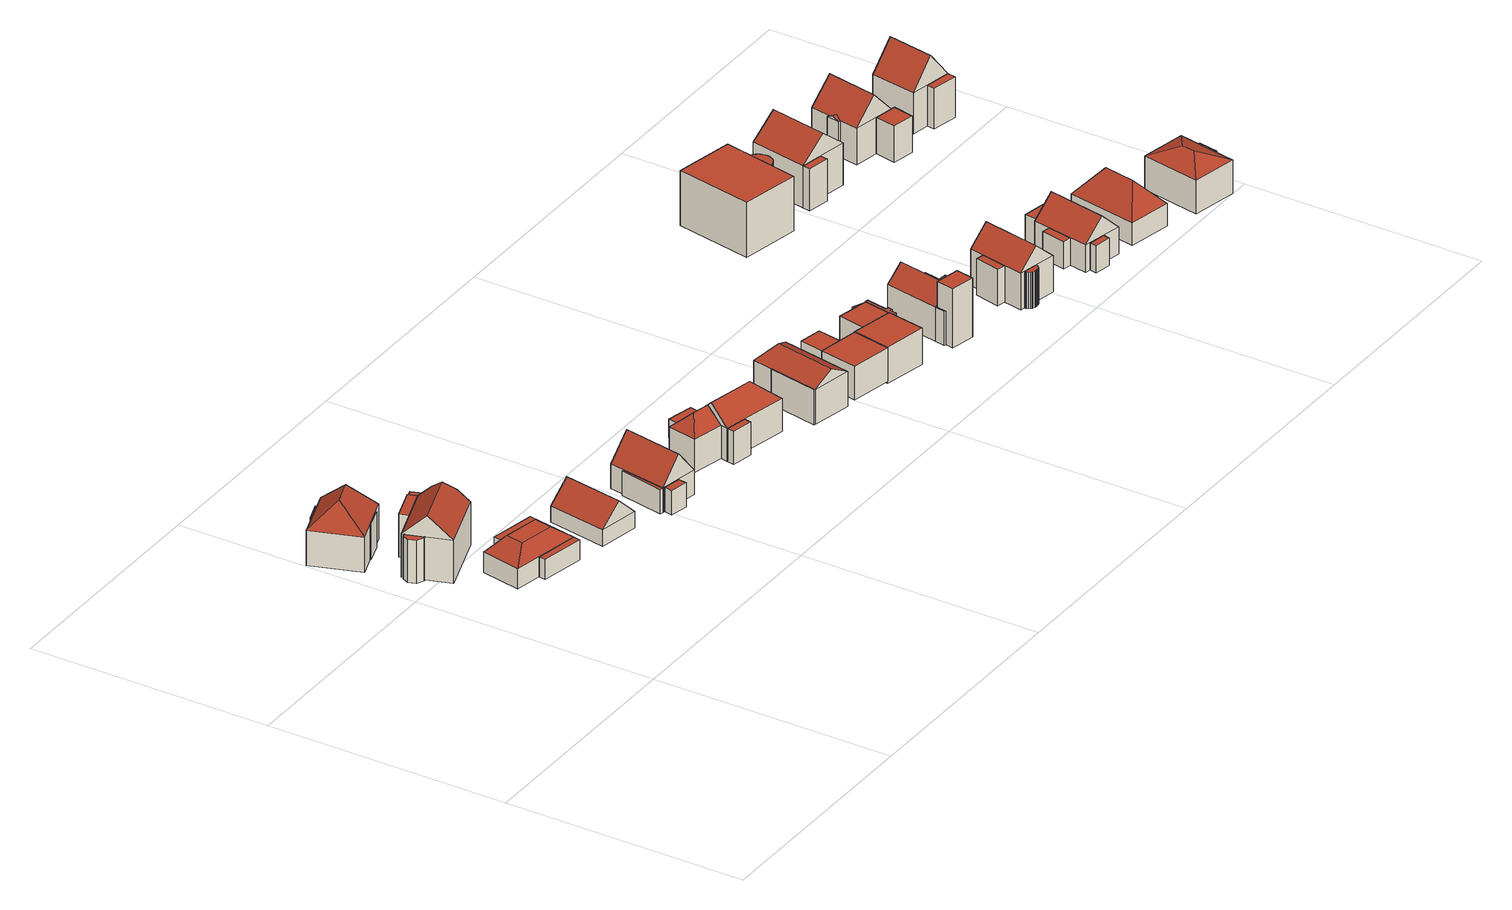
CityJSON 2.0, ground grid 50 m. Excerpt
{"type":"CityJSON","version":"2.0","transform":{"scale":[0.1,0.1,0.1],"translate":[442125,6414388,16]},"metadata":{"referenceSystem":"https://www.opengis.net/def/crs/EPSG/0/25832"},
"CityObjects":{
"building1":{"type":"Building","attributes":{"function":"31001_1010"},"children":["building1-1","building1-2","building1-3"]},
"building1-1":{"type":"BuildingPart","attributes":{"roofType":"3200","measuredHeight":12.59,"storeysAboveGround":2},"parents":["building1"],"geometry":[{"type":"Solid","lod":"2","boundaries":[[[[0,1,2,3]],[[4,5,1,0]],[[6,7,5,4]],[[3,2,7,6]],[[0,8,4]],[[6,9,3]],[[3,9,8,0]],[[4,8,9,6]],[[1,5,7,2]]]],"semantics":{"surfaces":[{"type":"WallSurface"},{"type":"RoofSurface","Flaechenneigung":"31.0300115749977","Flaechenrichtung":"70.4572739476831","Flaechengroesse":"32.6144053836704"},{"type":"RoofSurface","Flaechenneigung":"31.0308319101678","Flaechenrichtung":"250.994581511477","Flaechengroesse":"32.6897541286327"},{"type":"RoofSurface","Flaechenneigung":"45.2627323379413","Flaechenrichtung":"340.877711727247","Flaechengroesse":"63.5101302579489"},{"type":"RoofSurface","Flaechenneigung":"45.2627154754616","Flaechenrichtung":"160.794725217547","Flaechengroesse":"63.8828214714576"},{"type":"GroundSurface"}],"values":[[0,0,0,0,1,2,3,4,5]]}}]},
"building1-2":{"type":"BuildingPart","attributes":{"roofType":"1000","measuredHeight":7.32,"storeysAboveGround":2},"parents":["building1"],"geometry":[{"type":"Solid","lod":"2","boundaries":[[[[10,11,12,13]],[[14,15,11,10]],[[16,17,15,14]],[[13,12,17,16]],[[14,10,13,16]],[[11,15,17,12]]]],"semantics":{"surfaces":[{"type":"WallSurface"},{"type":"RoofSurface","Flaechenneigung":"90","Flaechenrichtung":"0","Flaechengroesse":"1.2367353593495"},{"type":"GroundSurface"}],"values":[[0,0,0,0,1,2]]}}]},
"building1-3":{"type":"BuildingPart","attributes":{"roofType":"1000","measuredHeight":7.45,"storeysAboveGround":2},"parents":["building1"],"geometry":[{"type":"Solid","lod":"2","boundaries":[[[[18,19,20,21]],[[22,23,19,18]],[[24,25,23,22]],[[21,20,25,24]],[[22,18,21,24]],[[19,23,25,20]]]],"semantics":{"surfaces":[{"type":"WallSurface"},{"type":"RoofSurface","Flaechenneigung":"90","Flaechenrichtung":"0","Flaechengroesse":"1.26519299918224"},{"type":"GroundSurface"}],"values":[[0,0,0,0,1,2]]}}]},
"building2":{"type":"Building","attributes":{"function":"31001_1010"},"children":["building2-1","building2-2","building2-3","building2-4"]},
"building2-1":{"type":"BuildingPart","attributes":{"roofType":"5000","measuredHeight":13.43,"storeysAboveGround":2},"parents":["building2"],"geometry":[{"type":"Solid","lod":"2","boundaries":[[[[26,27,28,29]],[[30,31,27,26]],[[32,33,31,30]],[[29,28,33,32]],[[26,34,35,30]],[[32,36,29]],[[34,37,35]],[[29,36,37,34,26]],[[30,35,37,36,32]],[[27,31,33,28]]]],"semantics":{"surfaces":[{"type":"WallSurface"},{"type":"RoofSurface","Flaechenneigung":"32.9869308480264","Flaechenrichtung":"71.0221104946767","Flaechengroesse":"6.15583045566407"},{"type":"RoofSurface","Flaechenneigung":"47.2463082979261","Flaechenrichtung":"341.008597028264","Flaechengroesse":"86.1074873383684"},{"type":"RoofSurface","Flaechenneigung":"47.24637826523","Flaechenrichtung":"161.035626955921","Flaechengroesse":"86.0886707568071"},{"type":"GroundSurface"}],"values":[[0,0,0,0,0,0,1,2,3,4]]}}]},
"building2-2":{"type":"BuildingPart","attributes":{"roofType":"1000","measuredHeight":8.98,"storeysAboveGround":2},"parents":["building2"],"geometry":[{"type":"Solid","lod":"2","boundaries":[[[[38,39,40,41]],[[42,43,39,38]],[[26,27,43,42]],[[41,40,27,26]],[[42,38,41,26]],[[39,43,27,40]]]],"semantics":{"surfaces":[{"type":"WallSurface"},{"type":"RoofSurface","Flaechenneigung":"90","Flaechenrichtung":"0","Flaechengroesse":"13.6284236975566"},{"type":"GroundSurface"}],"values":[[0,0,0,0,1,2]]}}]},
"building2-3":{"type":"BuildingPart","attributes":{"roofType":"1000","measuredHeight":8.36,"storeysAboveGround":2},"parents":["building2"],"geometry":[{"type":"Solid","lod":"2","boundaries":[[[[44,45,43,46]],[[47,48,45,44]],[[49,50,48,47]],[[46,43,50,49]],[[47,44,46,49]],[[45,48,50,43]]]],"semantics":{"surfaces":[{"type":"WallSurface"},{"type":"RoofSurface","Flaechenneigung":"90","Flaechenrichtung":"0","Flaechengroesse":"14.7708316106538"},{"type":"GroundSurface"}],"values":[[0,0,0,0,1,2]]}}]},
"building2-4":{"type":"BuildingPart","attributes":{"roofType":"1000","measuredHeight":8.98,"storeysAboveGround":2},"parents":["building2"],"geometry":[{"type":"Solid","lod":"2","boundaries":[[[[51,52,53,54]],[[55,56,52,51]],[[57,58,56,55]],[[59,60,58,57]],[[61,62,60,59]],[[54,53,62,61]],[[59,57,55,51,54,61]],[[52,56,58,60,62,53]]]],"semantics":{"surfaces":[{"type":"WallSurface"},{"type":"RoofSurface","Flaechenneigung":"90","Flaechenrichtung":"0","Flaechengroesse":"4.77832810686039"},{"type":"GroundSurface"}],"values":[[0,0,0,0,0,0,1,2]]}}]},
"building3":{"type":"Building","attributes":{"function":"31001_1010"},"children":["building3-1","building3-2","building3-3"]},
"building3-1":{"type":"BuildingPart","attributes":{"roofType":"9999","measuredHeight":7.04,"storeysAboveGround":1},"parents":["building3"],"geometry":[{"type":"Solid","lod":"2","boundaries":[[[[63,64,65,66]],[[67,68,64,63]],[[69,70,68,67]],[[66,65,70,69]],[[66,71,72,63]],[[63,72,73,67]],[[67,73,74,69]],[[69,74,71,66]],[[72,71,74,73]],[[64,68,70,65]]]],"semantics":{"surfaces":[{"type":"WallSurface"},{"type":"RoofSurface","Flaechenneigung":"53.0094360988505","Flaechenrichtung":"280.388857738789","Flaechengroesse":"27.9851517244085"},{"type":"RoofSurface","Flaechenneigung":"40.1433358172511","Flaechenrichtung":"10.4014488527619","Flaechengroesse":"40.3352928694946"},{"type":"RoofSurface","Flaechenneigung":"53.0099621439505","Flaechenrichtung":"100.666921960443","Flaechengroesse":"27.984119245672"},{"type":"RoofSurface","Flaechenneigung":"40.1431444034138","Flaechenrichtung":"190.400170896468","Flaechengroesse":"40.2283967822618"},{"type":"RoofSurface","Flaechenneigung":"90","Flaechenrichtung":"0","Flaechengroesse":"27.9398402780673"},{"type":"GroundSurface"}],"values":[[0,0,0,0,1,2,3,4,5,6]]}}]},
"building3-2":{"type":"BuildingPart","attributes":{"roofType":"1000","measuredHeight":4.28,"storeysAboveGround":1},"parents":["building3"],"geometry":[{"type":"Solid","lod":"2","boundaries":[[[[67,68,75,76]],[[77,78,68,67]],[[79,80,78,77]],[[76,75,80,79]],[[77,67,76,79]],[[68,78,80,75]]]],"semantics":{"surfaces":[{"type":"WallSurface"},{"type":"RoofSurface","Flaechenneigung":"90","Flaechenrichtung":"0","Flaechengroesse":"20.0824070709087"},{"type":"GroundSurface"}],"values":[[0,0,0,0,1,2]]}}]},
"building3-3":{"type":"BuildingPart","attributes":{"roofType":"1000","measuredHeight":4.28,"storeysAboveGround":1},"parents":["building3"],"geometry":[{"type":"Solid","lod":"2","boundaries":[[[[81,82,70,69]],[[83,84,82,81]],[[85,86,84,83]],[[69,70,86,85]],[[83,81,69,85]],[[82,84,86,70]]]],"semantics":{"surfaces":[{"type":"WallSurface"},{"type":"RoofSurface","Flaechenneigung":"90","Flaechenrichtung":"0","Flaechengroesse":"13.6444455408344"},{"type":"GroundSurface"}],"values":[[0,0,0,0,1,2]]}}]},
"building4":{"type":"Building","attributes":{"function":"31001_1010","yearOfConstruction":1957,"roofType":"3100","measuredHeight":7.63,"storeysAboveGround":1},"geometry":[{"type":"Solid","lod":"2","boundaries":[[[[87,88,89,90]],[[91,92,88,87]],[[93,94,92,91]],[[90,89,94,93]],[[87,95,91]],[[93,96,90]],[[90,96,95,87]],[[91,95,96,93]],[[88,92,94,89]]]],"semantics":{"surfaces":[{"type":"WallSurface"},{"type":"RoofSurface","Flaechenneigung":"45.067000150578","Flaechenrichtung":"279.836098298538","Flaechengroesse":"74.8864835829187"},{"type":"RoofSurface","Flaechenneigung":"45.0668682266639","Flaechenrichtung":"99.8360982999169","Flaechengroesse":"74.886483581433"},{"type":"GroundSurface"}],"values":[[0,0,0,0,0,0,1,2,3]]}}]},
"building5":{"type":"Building","attributes":{"function":"31001_1010"},"children":["building5-1","building5-2","building5-3"]},
"building5-1":{"type":"BuildingPart","attributes":{"roofType":"1000","measuredHeight":5.07,"storeysAboveGround":1},"parents":["building5"],"geometry":[{"type":"Solid","lod":"2","boundaries":[[[[97,98,99,100]],[[101,102,98,97]],[[103,104,102,101]],[[100,99,104,103]],[[101,97,100,103]],[[98,102,104,99]]]],"semantics":{"surfaces":[{"type":"WallSurface"},{"type":"RoofSurface","Flaechenneigung":"90","Flaechenrichtung":"0","Flaechengroesse":"6.67928748170774"},{"type":"GroundSurface"}],"values":[[0,0,0,0,1,2]]}}]},
"building5-2":{"type":"BuildingPart","attributes":{"roofType":"1000","measuredHeight":5.07,"storeysAboveGround":1},"parents":["building5"],"geometry":[{"type":"Solid","lod":"2","boundaries":[[[[105,106,107,108]],[[109,110,106,105]],[[111,112,110,109]],[[108,107,112,111]],[[109,105,108,111]],[[106,110,112,107]]]],"semantics":{"surfaces":[{"type":"WallSurface"},{"type":"RoofSurface","Flaechenneigung":"90","Flaechenrichtung":"0","Flaechengroesse":"5.50246985865254"},{"type":"GroundSurface"}],"values":[[0,0,0,0,1,2]]}}]},
"building5-3":{"type":"BuildingPart","attributes":{"roofType":"3100","measuredHeight":10.42,"storeysAboveGround":1},"parents":["building5"],"geometry":[{"type":"Solid","lod":"2","boundaries":[[[[113,114,115,116]],[[111,112,114,113]],[[117,118,112,111]],[[116,115,118,117]],[[113,119,111]],[[117,120,116]],[[116,120,119,113]],[[111,119,120,117]],[[114,112,118,115]]]],"semantics":{"surfaces":[{"type":"WallSurface"},{"type":"RoofSurface","Flaechenneigung":"38.1545395395929","Flaechenrichtung":"100.194187937615","Flaechengroesse":"85.0876055026318"},{"type":"RoofSurface","Flaechenneigung":"38.1514747616656","Flaechenrichtung":"279.633707872423","Flaechengroesse":"85.0248179233855"},{"type":"GroundSurface"}],"values":[[0,0,0,0,0,0,1,2,3]]}}]},
"building6":{"type":"Building","attributes":{"function":"31001_1010"},"children":["building6-1","building6-2","building6-3","building6-4"]},
"building6-1":{"type":"BuildingPart","attributes":{"roofType":"1000","measuredHeight":3.83,"storeysAboveGround":2},"parents":["building6"],"geometry":[{"type":"Solid","lod":"2","boundaries":[[[[121,122,123,124]],[[125,126,122,121]],[[127,128,126,125]],[[124,123,128,127]],[[125,121,124,127]],[[122,126,128,123]]]],"semantics":{"surfaces":[{"type":"WallSurface"},{"type":"RoofSurface","Flaechenneigung":"90","Flaechenrichtung":"0","Flaechengroesse":"29.9703196504046"},{"type":"GroundSurface"}],"values":[[0,0,0,0,1,2]]}}]},
"building6-2":{"type":"BuildingPart","attributes":{"roofType":"5000","measuredHeight":10.74,"storeysAboveGround":2},"parents":["building6"],"geometry":[{"type":"Solid","lod":"2","boundaries":[[[[129,130,131,132]],[[133,134,130,129]],[[135,136,134,133]],[[132,131,136,135]],[[129,137,133]],[[135,138,132]],[[132,138,137,129]],[[133,137,138,135]],[[130,134,136,131]]]],"semantics":{"surfaces":[{"type":"WallSurface"},{"type":"RoofSurface","Flaechenneigung":"47.7473818189799","Flaechenrichtung":"101.548029061277","Flaechengroesse":"23.2051484309395"},{"type":"RoofSurface","Flaechenneigung":"46.3347170612033","Flaechenrichtung":"11.2195157532211","Flaechengroesse":"67.574226023489"},{"type":"RoofSurface","Flaechenneigung":"46.3353944248553","Flaechenrichtung":"191.466416766251","Flaechengroesse":"67.5853679227514"},{"type":"GroundSurface"}],"values":[[0,0,0,0,1,0,2,3,4]]}}]},
"building6-3":{"type":"BuildingPart","attributes":{"roofType":"5000","measuredHeight":9.98,"storeysAboveGround":2},"parents":["building6"],"geometry":[{"type":"Solid","lod":"2","boundaries":[[[[139,140,141,142]],[[143,144,140,139]],[[132,131,144,143]],[[142,141,131,132]],[[139,145,143]],[[132,146,142]],[[142,146,145,139]],[[143,145,146,132]],[[140,144,131,141]]]],"semantics":{"surfaces":[{"type":"WallSurface"},{"type":"RoofSurface","Flaechenneigung":"44.6833756475264","Flaechenrichtung":"281.509741030198","Flaechengroesse":"13.4381093254335"},{"type":"RoofSurface","Flaechenneigung":"46.7166099916442","Flaechenrichtung":"191.46871675894","Flaechengroesse":"22.9907335664564"},{"type":"RoofSurface","Flaechenneigung":"46.7154920113276","Flaechenrichtung":"11.2059615342877","Flaechengroesse":"23.0075198848116"},{"type":"GroundSurface"}],"values":[[0,0,0,0,1,0,2,3,4]]}}]},
"building6-4":{"type":"BuildingPart","attributes":{"roofType":"1000","measuredHeight":6.9,"storeysAboveGround":2},"parents":["building6"],"geometry":[{"type":"Solid","lod":"2","boundaries":[[[[147,148,149,150]],[[151,152,148,147]],[[135,136,152,151]],[[150,149,136,135]],[[151,147,150,135]],[[148,152,136,149]]]],"semantics":{"surfaces":[{"type":"WallSurface"},{"type":"RoofSurface","Flaechenneigung":"90","Flaechenrichtung":"0","Flaechengroesse":"6.74641991029504"},{"type":"GroundSurface"}],"values":[[0,0,0,0,1,2]]}}]},
"building7":{"type":"Building","attributes":{"function":"31001_1010"},"children":["building7-1","building7-2"]},
"building7-1":{"type":"BuildingPart","attributes":{"roofType":"1000","measuredHeight":7.31,"storeysAboveGround":2},"parents":["building7"],"geometry":[{"type":"Solid","lod":"2","boundaries":[[[[153,154,155,156]],[[157,158,154,153]],[[159,160,158,157]],[[156,155,160,159]],[[157,153,156,159]],[[154,158,160,155]]]],"semantics":{"surfaces":[{"type":"WallSurface"},{"type":"RoofSurface","Flaechenneigung":"90","Flaechenrichtung":"0","Flaechengroesse":"2.67234176428248"},{"type":"GroundSurface"}],"values":[[0,0,0,0,1,2]]}}]},
"building7-2":{"type":"BuildingPart","attributes":{"roofType":"5000","measuredHeight":9.85,"storeysAboveGround":2},"parents":["building7"],"geometry":[{"type":"Solid","lod":"2","boundaries":[[[[161,162,158,157]],[[163,164,162,161]],[[165,166,164,163]],[[157,158,166,165]],[[161,167,163]],[[165,168,157]],[[157,168,167,161]],[[163,167,168,165]],[[162,164,166,158]]]],"semantics":{"surfaces":[{"type":"WallSurface"},{"type":"RoofSurface","Flaechenneigung":"39.7023738569988","Flaechenrichtung":"10.699189094871","Flaechengroesse":"13.8878440526925"},{"type":"RoofSurface","Flaechenneigung":"58.9922782915781","Flaechenrichtung":"280.608341938984","Flaechengroesse":"68.4903735234725"},{"type":"RoofSurface","Flaechenneigung":"58.9917354027943","Flaechenrichtung":"100.420561784589","Flaechengroesse":"68.5965376815779"},{"type":"GroundSurface"}],"values":[[0,0,0,0,1,0,2,3,4]]}}]},
"building8":{"type":"Building","attributes":{"function":"31001_1010"},"children":["building8-1","building8-2"]},
"building8-1":{"type":"BuildingPart","attributes":{"roofType":"1000","measuredHeight":6.93,"storeysAboveGround":2},"parents":["building8"],"geometry":[{"type":"Solid","lod":"2","boundaries":[[[[169,170,171,172]],[[173,174,170,169]],[[175,176,174,173]],[[172,171,176,175]],[[173,169,172,175]],[[170,174,176,171]]]],"semantics":{"surfaces":[{"type":"WallSurface"},{"type":"RoofSurface","Flaechenneigung":"90","Flaechenrichtung":"0","Flaechengroesse":"70.0784875102158"},{"type":"GroundSurface"}],"values":[[0,0,0,0,1,2]]}}]},
"building8-2":{"type":"BuildingPart","attributes":{"roofType":"1000","measuredHeight":6.93,"storeysAboveGround":2},"parents":["building8"],"geometry":[{"type":"Solid","lod":"2","boundaries":[[[[177,178,170,169]],[[179,180,178,177]],[[181,182,180,179]],[[169,170,182,181]],[[179,177,169,181]],[[178,180,182,170]]]],"semantics":{"surfaces":[{"type":"WallSurface"},{"type":"RoofSurface","Flaechenneigung":"90","Flaechenrichtung":"0","Flaechengroesse":"23.7905134076152"},{"type":"GroundSurface"}],"values":[[0,0,0,0,1,2]]}}]},
"building9":{"type":"Building","attributes":{"function":"31001_1010"},"children":["building9-1","building9-2","building9-3","building9-4"]},
"building9-1":{"type":"BuildingPart","attributes":{"roofType":"1000","measuredHeight":7.56,"storeysAboveGround":2},"parents":["building9"],"geometry":[{"type":"Solid","lod":"2","boundaries":[[[[183,184,185,186]],[[187,188,184,183]],[[189,190,188,187]],[[186,185,190,189]],[[187,183,186,189]],[[184,188,190,185]]]],"semantics":{"surfaces":[{"type":"WallSurface"},{"type":"RoofSurface","Flaechenneigung":"90","Flaechenrichtung":"0","Flaechengroesse":"72.5287257528663"},{"type":"GroundSurface"}],"values":[[0,0,0,0,1,2]]}}]},
"building9-2":{"type":"BuildingPart","attributes":{"roofType":"1000","measuredHeight":7.55,"storeysAboveGround":2},"parents":["building9"],"geometry":[{"type":"Solid","lod":"2","boundaries":[[[[191,192,193,194]],[[195,196,192,191]],[[197,188,196,195]],[[194,193,188,197]],[[195,191,194,197]],[[192,196,188,193]]]],"semantics":{"surfaces":[{"type":"WallSurface"},{"type":"RoofSurface","Flaechenneigung":"90","Flaechenrichtung":"0","Flaechengroesse":"38.5121874710587"},{"type":"GroundSurface"}],"values":[[0,0,0,0,1,2]]}}]},
"building9-3":{"type":"BuildingPart","attributes":{"roofType":"1000","measuredHeight":7.48,"storeysAboveGround":2},"parents":["building9"],"geometry":[{"type":"Solid","lod":"2","boundaries":[[[[198,199,200,201]],[[195,196,199,198]],[[201,200,196,195]],[[198,201,195]],[[199,196,200]]]],"semantics":{"surfaces":[{"type":"WallSurface"},{"type":"RoofSurface","Flaechenneigung":"90","Flaechenrichtung":"0","Flaechengroesse":"0.747861669976156"},{"type":"GroundSurface"}],"values":[[0,0,0,1,2]]}}]},
"building9-4":{"type":"BuildingPart","attributes":{"roofType":"1000","measuredHeight":7.47,"storeysAboveGround":2},"parents":["building9"],"geometry":[{"type":"Solid","lod":"2","boundaries":[[[[202,203,204,205]],[[206,207,203,202]],[[208,209,207,206]],[[210,211,209,208]],[[212,213,211,210]],[[214,215,213,212]],[[216,217,215,214]],[[205,204,217,216]],[[214,212,210,208,206,202,205,216]],[[203,207,209,211,213,215,217,204]]]],"semantics":{"surfaces":[{"type":"WallSurface"},{"type":"RoofSurface","Flaechenneigung":"90","Flaechenrichtung":"0","Flaechengroesse":"5.1505520618724"},{"type":"GroundSurface"}],"values":[[0,0,0,0,0,0,0,0,1,2]]}}]},
"building10":{"type":"Building","attributes":{"function":"31001_1010"},"children":["building10-1","building10-2","building10-3","building10-4"]},
"building10-1":{"type":"BuildingPart","attributes":{"roofType":"1000","measuredHeight":12.46,"storeysAboveGround":1},"parents":["building10"],"geometry":[{"type":"Solid","lod":"2","boundaries":[[[[218,219,220,221]],[[222,223,219,218]],[[224,225,223,222]],[[221,220,225,224]],[[222,218,221,224]],[[219,223,225,220]]]],"semantics":{"surfaces":[{"type":"WallSurface"},{"type":"RoofSurface","Flaechenneigung":"90","Flaechenrichtung":"0","Flaechengroesse":"19.5511647308412"},{"type":"GroundSurface"}],"values":[[0,0,0,0,1,2]]}}]},
"building10-2":{"type":"BuildingPart","attributes":{"roofType":"1000","measuredHeight":7.14,"storeysAboveGround":1},"parents":["building10"],"geometry":[{"type":"Solid","lod":"2","boundaries":[[[[226,227,228,229]],[[230,231,227,226]],[[232,225,231,230]],[[229,228,225,232]],[[230,226,229,232]],[[227,231,225,228]]]],"semantics":{"surfaces":[{"type":"WallSurface"},{"type":"RoofSurface","Flaechenneigung":"90","Flaechenrichtung":"0","Flaechengroesse":"0.762801113920323"},{"type":"GroundSurface"}],"values":[[0,0,0,0,1,2]]}}]},
"building10-3":{"type":"BuildingPart","attributes":{"roofType":"3100","measuredHeight":10.29,"storeysAboveGround":1},"parents":["building10"],"geometry":[{"type":"Solid","lod":"2","boundaries":[[[[233,234,231,230]],[[235,236,234,233]],[[237,238,236,235]],[[230,231,238,237]],[[233,239,235]],[[237,240,230]],[[230,240,239,233]],[[235,239,240,237]],[[234,236,238,231]]]],"semantics":{"surfaces":[{"type":"WallSurface"},{"type":"RoofSurface","Flaechenneigung":"48.0033652051265","Flaechenrichtung":"280.71216094332","Flaechengroesse":"55.1352619616089"},{"type":"RoofSurface","Flaechenneigung":"48.0034947801642","Flaechenrichtung":"100.713779624946","Flaechengroesse":"55.1445378681873"},{"type":"GroundSurface"}],"values":[[0,0,0,0,0,0,1,2,3]]}}]},
"building10-4":{"type":"BuildingPart","attributes":{"roofType":"1000","measuredHeight":7.14,"storeysAboveGround":1},"parents":["building10"],"geometry":[{"type":"Solid","lod":"2","boundaries":[[[[237,238,241,242]],[[243,244,238,237]],[[245,246,244,243]],[[247,248,246,245]],[[249,250,248,247]],[[251,252,250,249]],[[253,254,252,251]],[[247,248,254,253]],[[242,241,248,247]],[[253,251,249,247,245,243,237,242,247]],[[238,244,246,248,250,252,254,248,241]]]],"semantics":{"surfaces":[{"type":"WallSurface"},{"type":"RoofSurface","Flaechenneigung":"90","Flaechenrichtung":"0","Flaechengroesse":"13.2172587003371"},{"type":"GroundSurface"}],"values":[[0,0,0,0,0,0,0,0,0,1,2]]}}]},
"building11":{"type":"Building","attributes":{"function":"31001_1010"},"children":["building11-1","building11-2","building11-3"]},
"building11-1":{"type":"BuildingPart","attributes":{"roofType":"3100","measuredHeight":11.47,"storeysAboveGround":2},"parents":["building11"],"geometry":[{"type":"Solid","lod":"2","boundaries":[[[[255,256,257,258]],[[259,260,256,255]],[[261,262,260,259]],[[258,257,262,261]],[[255,263,259]],[[261,264,258]],[[258,264,263,255]],[[259,263,264,261]],[[256,260,262,257]]]],"semantics":{"surfaces":[{"type":"WallSurface"},{"type":"RoofSurface","Flaechenneigung":"46.8351108664629","Flaechenrichtung":"281.392843002025","Flaechengroesse":"70.4153761884642"},{"type":"RoofSurface","Flaechenneigung":"46.8348786657993","Flaechenrichtung":"100.783322920081","Flaechengroesse":"70.8248113820408"},{"type":"GroundSurface"}],"values":[[0,0,0,0,0,0,1,2,3]]}}]},
"building11-2":{"type":"BuildingPart","attributes":{"roofType":"1000","measuredHeight":7.55,"storeysAboveGround":2},"parents":["building11"],"geometry":[{"type":"Solid","lod":"2","boundaries":[[[[265,266,267,268]],[[269,270,266,265]],[[271,272,270,269]],[[268,267,272,271]],[[269,265,268,271]],[[266,270,272,267]]]],"semantics":{"surfaces":[{"type":"WallSurface"},{"type":"RoofSurface","Flaechenneigung":"90","Flaechenrichtung":"0","Flaechengroesse":"9.19075679945308"},{"type":"GroundSurface"}],"values":[[0,0,0,0,1,2]]}}]},
"building11-3":{"type":"BuildingPart","attributes":{"roofType":"1000","measuredHeight":7.55,"storeysAboveGround":2},"parents":["building11"],"geometry":[{"type":"Solid","lod":"2","boundaries":[[[[273,274,275,276]],[[277,278,274,273]],[[279,280,278,277]],[[281,282,280,279]],[[283,284,282,281]],[[285,286,284,283]],[[287,288,286,285]],[[289,290,288,287]],[[291,292,290,289]],[[293,294,292,291]],[[295,296,294,293]],[[297,298,296,295]],[[299,300,298,297]],[[301,302,300,299]],[[303,304,302,301]],[[305,306,304,303]],[[276,275,306,305]],[[303,301,299,297,295,293,291,289,287,285,283,281,279,277,273,276,305]],[[274,278,280,282,284,286,288,290,292,294,296,298,300,302,304,306,275]]]],"semantics":{"surfaces":[{"type":"WallSurface"},{"type":"RoofSurface","Flaechenneigung":"90","Flaechenrichtung":"0","Flaechengroesse":"3.38351560407105"},{"type":"GroundSurface"}],"values":[[0,0,0,0,0,0,0,0,0,0,0,0,0,0,0,0,0,1,2]]}}]},
"building12":{"type":"Building","attributes":{"function":"31001_1010"},"children":["building12-1","building12-2"]},
"building12-1":{"type":"BuildingPart","attributes":{"roofType":"1000","measuredHeight":11.54,"storeysAboveGround":2},"parents":["building12"],"geometry":[{"type":"Solid","lod":"2","boundaries":[[[[307,308,309,310]],[[311,312,308,307]],[[313,314,312,311]],[[310,309,314,313]],[[311,307,310,313]],[[308,312,314,309]]]],"semantics":{"surfaces":[{"type":"WallSurface"},{"type":"RoofSurface","Flaechenneigung":"90","Flaechenrichtung":"0","Flaechengroesse":"199.492209504925"},{"type":"GroundSurface"}],"values":[[0,0,0,0,1,2]]}}]},
"building12-2":{"type":"BuildingPart","attributes":{"roofType":"1000","measuredHeight":11.54,"storeysAboveGround":2},"parents":["building12"],"geometry":[{"type":"Solid","lod":"2","boundaries":[[[[315,316,317,318]],[[319,320,316,315]],[[321,322,320,319]],[[323,324,322,321]],[[325,326,324,323]],[[327,328,326,325]],[[329,330,328,327]],[[331,332,330,329]],[[333,334,332,331]],[[335,336,334,333]],[[337,338,336,335]],[[339,340,338,337]],[[341,342,340,339]],[[343,344,342,341]],[[345,346,344,343]],[[318,317,346,345]],[[343,341,339,337,335,333,331,329,327,325,323,321,319,315,318,345]],[[316,320,322,324,326,328,330,332,334,336,338,340,342,344,346,317]]]],"semantics":{"surfaces":[{"type":"WallSurface"},{"type":"RoofSurface","Flaechenneigung":"90","Flaechenrichtung":"0","Flaechengroesse":"7.44157538775688"},{"type":"GroundSurface"}],"values":[[0,0,0,0,0,0,0,0,0,0,0,0,0,0,0,0,1,2]]}}]},
"building13":{"type":"Building","attributes":{"function":"31001_1010"},"children":["building13-1","building13-2","building13-3","building13-4"]},
"building13-1":{"type":"BuildingPart","attributes":{"roofType":"1000","measuredHeight":5.75,"storeysAboveGround":2},"parents":["building13"],"geometry":[{"type":"Solid","lod":"2","boundaries":[[[[347,348,349,350]],[[351,352,348,347]],[[353,354,352,351]],[[350,349,354,353]],[[351,347,350,353]],[[348,352,354,349]]]],"semantics":{"surfaces":[{"type":"WallSurface"},{"type":"RoofSurface","Flaechenneigung":"90","Flaechenrichtung":"0","Flaechengroesse":"5.02180881417601"},{"type":"GroundSurface"}],"values":[[0,0,0,0,1,2]]}}]},
"building13-2":{"type":"BuildingPart","attributes":{"roofType":"3100","measuredHeight":9.95,"storeysAboveGround":2},"parents":["building13"],"geometry":[{"type":"Solid","lod":"2","boundaries":[[[[355,356,357,358]],[[359,360,356,355]],[[361,362,360,359]],[[358,357,362,361]],[[355,363,359]],[[361,364,358]],[[358,364,363,355]],[[359,363,364,361]],[[356,360,362,357]]]],"semantics":{"surfaces":[{"type":"WallSurface"},{"type":"RoofSurface","Flaechenneigung":"45.7392003542081","Flaechenrichtung":"280.546263616737","Flaechengroesse":"74.6766110809186"},{"type":"RoofSurface","Flaechenneigung":"45.7396577658444","Flaechenrichtung":"100.986762081526","Flaechengroesse":"74.8787152773964"},{"type":"GroundSurface"}],"values":[[0,0,0,0,0,0,1,2,3]]}}]},
"building13-3":{"type":"BuildingPart","attributes":{"roofType":"1000","measuredHeight":5.75,"storeysAboveGround":2},"parents":["building13"],"geometry":[{"type":"Solid","lod":"2","boundaries":[[[[365,366,367,368]],[[369,370,366,365]],[[371,372,370,369]],[[368,367,372,371]],[[369,365,368,371]],[[366,370,372,367]]]],"semantics":{"surfaces":[{"type":"WallSurface"},{"type":"RoofSurface","Flaechenneigung":"90","Flaechenrichtung":"0","Flaechengroesse":"20.5051889948001"},{"type":"GroundSurface"}],"values":[[0,0,0,0,1,2]]}}]},
"building13-4":{"type":"BuildingPart","attributes":{"roofType":"1000","measuredHeight":5.75,"storeysAboveGround":2},"parents":["building13"],"geometry":[{"type":"Solid","lod":"2","boundaries":[[[[373,374,375,376]],[[377,378,374,373]],[[379,380,378,377]],[[376,375,380,379]],[[377,373,376,379]],[[374,378,380,375]]]],"semantics":{"surfaces":[{"type":"WallSurface"},{"type":"RoofSurface","Flaechenneigung":"90","Flaechenrichtung":"0","Flaechengroesse":"9.00261307777044"},{"type":"GroundSurface"}],"values":[[0,0,0,0,1,2]]}}]},
"building14":{"type":"Building","attributes":{"function":"31001_1010"},"children":["building14-1","building14-2"]},
"building14-1":{"type":"BuildingPart","attributes":{"roofType":"1000","measuredHeight":8.77,"storeysAboveGround":2},"parents":["building14"],"geometry":[{"type":"Solid","lod":"2","boundaries":[[[[381,382,383,384]],[[385,386,382,381]],[[387,388,386,385]],[[384,383,388,387]],[[385,381,384,387]],[[382,386,388,383]]]],"semantics":{"surfaces":[{"type":"WallSurface"},{"type":"RoofSurface","Flaechenneigung":"90","Flaechenrichtung":"0","Flaechengroesse":"7.41472203445148"},{"type":"GroundSurface"}],"values":[[0,0,0,0,1,2]]}}]},
"building14-2":{"type":"BuildingPart","attributes":{"roofType":"3100","measuredHeight":13.2,"storeysAboveGround":2},"parents":["building14"],"geometry":[{"type":"Solid","lod":"2","boundaries":[[[[389,390,382,381]],[[391,392,390,389]],[[393,394,392,391]],[[381,382,394,393]],[[389,395,391]],[[393,396,381]],[[381,396,395,389]],[[391,395,396,393]],[[390,392,394,382]]]],"semantics":{"surfaces":[{"type":"WallSurface"},{"type":"RoofSurface","Flaechenneigung":"50.2291049781206","Flaechenrichtung":"280.649421235832","Flaechengroesse":"83.5684954364627"},{"type":"RoofSurface","Flaechenneigung":"50.2289976118015","Flaechenrichtung":"100.635803253587","Flaechengroesse":"83.5500766784052"},{"type":"GroundSurface"}],"values":[[0,0,0,0,0,0,1,2,3]]}}]},
"building15":{"type":"Building","attributes":{"function":"31001_1010","yearOfConstruction":1957,"roofType":"3200","measuredHeight":9.92,"storeysAboveGround":1},"geometry":[{"type":"Solid","lod":"2","boundaries":[[[[397,398,399,400]],[[401,402,398,397]],[[403,404,402,401]],[[400,399,404,403]],[[397,405,401]],[[403,406,400]],[[400,406,405,397]],[[401,405,406,403]],[[398,402,404,399]]]],"semantics":{"surfaces":[{"type":"WallSurface"},{"type":"RoofSurface","Flaechenneigung":"38.8102759862878","Flaechenrichtung":"10.9171078386208","Flaechengroesse":"30.7968688002815"},{"type":"RoofSurface","Flaechenneigung":"38.8104065465091","Flaechenrichtung":"190.923234628256","Flaechengroesse":"30.7975042014178"},{"type":"RoofSurface","Flaechenneigung":"41.2943856430985","Flaechenrichtung":"280.921302635693","Flaechengroesse":"74.3766050600062"},{"type":"RoofSurface","Flaechenneigung":"41.2943528186857","Flaechenrichtung":"100.920794972275","Flaechengroesse":"74.3800205763443"},{"type":"GroundSurface"}],"values":[[0,0,0,0,1,2,3,4,5]]}}]},
"building16":{"type":"Building","attributes":{"function":"31001_1010"},"children":["building16-1","building16-2","building16-3"]},
"building16-1":{"type":"BuildingPart","attributes":{"roofType":"3100","measuredHeight":12.66,"storeysAboveGround":2},"parents":["building16"],"geometry":[{"type":"Solid","lod":"2","boundaries":[[[[407,408,409,410]],[[411,412,408,407]],[[413,414,412,411]],[[410,409,414,413]],[[407,415,411]],[[413,416,410]],[[410,416,415,407]],[[411,415,416,413]],[[408,412,414,409]]]],"semantics":{"surfaces":[{"type":"WallSurface"},{"type":"RoofSurface","Flaechenneigung":"42.7492069590272","Flaechenrichtung":"280.497927929222","Flaechengroesse":"73.1161414467712"},{"type":"RoofSurface","Flaechenneigung":"42.7488966927089","Flaechenrichtung":"100.367983471689","Flaechengroesse":"73.430702405883"},{"type":"GroundSurface"}],"values":[[0,0,0,0,0,0,1,2,3]]}}]},
"building16-2":{"type":"BuildingPart","attributes":{"roofType":"1000","measuredHeight":7.6,"storeysAboveGround":2},"parents":["building16"],"geometry":[{"type":"Solid","lod":"2","boundaries":[[[[417,418,419,420]],[[421,422,418,417]],[[423,424,422,421]],[[420,419,424,423]],[[421,417,420,423]],[[418,422,424,419]]]],"semantics":{"surfaces":[{"type":"WallSurface"},{"type":"RoofSurface","Flaechenneigung":"90","Flaechenrichtung":"0","Flaechengroesse":"20.8866566224028"},{"type":"GroundSurface"}],"values":[[0,0,0,0,1,2]]}}]},
"building16-3":{"type":"BuildingPart","attributes":{"roofType":"5000","measuredHeight":8.25,"storeysAboveGround":2},"parents":["building16"],"geometry":[{"type":"Solid","lod":"2","boundaries":[[[[425,426,427,428]],[[429,430,426,425]],[[431,432,430,429]],[[428,427,432,431]],[[425,433,429]],[[431,434,428]],[[428,434,433,425]],[[429,433,434,431]],[[426,430,432,427]]]],"semantics":{"surfaces":[{"type":"WallSurface"},{"type":"RoofSurface","Flaechenneigung":"-43.3552429653347","Flaechenrichtung":"100.56332060442","Flaechengroesse":"1.06275346855699"},{"type":"RoofSurface","Flaechenneigung":"67.2698590175782","Flaechenrichtung":"10.4852361837678","Flaechengroesse":"1.18256307514033"},{"type":"RoofSurface","Flaechenneigung":"67.2707752447878","Flaechenrichtung":"190.600323289833","Flaechengroesse":"1.18145152026038"},{"type":"GroundSurface"}],"values":[[0,0,0,0,1,0,2,3,4]]}}]},
"building17":{"type":"Building","attributes":{"function":"31001_1010"},"children":["building17-1","building17-2"]},
"building17-1":{"type":"BuildingPart","attributes":{"roofType":"1000","measuredHeight":6.97,"storeysAboveGround":2},"parents":["building17"],"geometry":[{"type":"Solid","lod":"2","boundaries":[[[[435,436,437,438]],[[439,440,436,435]],[[441,442,440,439]],[[438,437,442,441]],[[439,435,438,441]],[[436,440,442,437]]]],"semantics":{"surfaces":[{"type":"WallSurface"},{"type":"RoofSurface","Flaechenneigung":"90","Flaechenrichtung":"0","Flaechengroesse":"1.59596999876082"},{"type":"GroundSurface"}],"values":[[0,0,0,0,1,2]]}}]},
"building17-2":{"type":"BuildingPart","attributes":{"roofType":"3200","measuredHeight":8.96,"storeysAboveGround":2},"parents":["building17"],"geometry":[{"type":"Solid","lod":"2","boundaries":[[[[443,444,445,446]],[[447,448,444,443]],[[449,450,448,447]],[[446,445,450,449]],[[443,451,447]],[[449,452,446]],[[446,452,451,443]],[[447,451,452,449]],[[444,448,450,445]]]],"semantics":{"surfaces":[{"type":"WallSurface"},{"type":"RoofSurface","Flaechenneigung":"67.8942325464391","Flaechenrichtung":"10.753270609701","Flaechengroesse":"25.3237711193281"},{"type":"RoofSurface","Flaechenneigung":"67.8943218446238","Flaechenrichtung":"190.783181034927","Flaechengroesse":"25.3531735148438"},{"type":"RoofSurface","Flaechenneigung":"67.4919319949183","Flaechenrichtung":"280.800975149226","Flaechengroesse":"39.9592412775923"},{"type":"RoofSurface","Flaechenneigung":"67.4917738438993","Flaechenrichtung":"100.759538256607","Flaechengroesse":"39.9722433963441"},{"type":"GroundSurface"}],"values":[[0,0,0,0,1,2,3,4,5]]}}]},
"building18":{"type":"Building","attributes":{"function":"31001_1010"},"children":["building18-1","building18-2","building18-3"]},
"building18-1":{"type":"BuildingPart","attributes":{"roofType":"1000","measuredHeight":8.51,"storeysAboveGround":2},"parents":["building18"],"geometry":[{"type":"Solid","lod":"2","boundaries":[[[[453,454,455,456]],[[457,458,454,453]],[[459,460,458,457]],[[456,455,460,459]],[[457,453,456,459]],[[454,458,460,455]]]],"semantics":{"surfaces":[{"type":"WallSurface"},{"type":"RoofSurface","Flaechenneigung":"90","Flaechenrichtung":"0","Flaechengroesse":"9.34351287770425"},{"type":"GroundSurface"}],"values":[[0,0,0,0,1,2]]}}]},
"building18-2":{"type":"BuildingPart","attributes":{"roofType":"3100","measuredHeight":14.3,"storeysAboveGround":2},"parents":["building18"],"geometry":[{"type":"Solid","lod":"2","boundaries":[[[[461,462,463,464]],[[465,466,462,461]],[[453,454,466,465]],[[464,463,454,453]],[[461,467,465]],[[453,468,464]],[[464,468,467,461]],[[465,467,468,453]],[[462,466,454,463]]]],"semantics":{"surfaces":[{"type":"WallSurface"},{"type":"RoofSurface","Flaechenneigung":"38.3818154116933","Flaechenrichtung":"279.83622681461","Flaechengroesse":"71.8467984040287"},{"type":"RoofSurface","Flaechenneigung":"38.3809349374314","Flaechenrichtung":"100.155270273303","Flaechengroesse":"71.8805353568536"},{"type":"GroundSurface"}],"values":[[0,0,0,0,0,0,1,2,3]]}}]},
"building18-3":{"type":"BuildingPart","attributes":{"roofType":"1000","measuredHeight":8.51,"storeysAboveGround":2},"parents":["building18"],"geometry":[{"type":"Solid","lod":"2","boundaries":[[[[469,470,471,472]],[[473,474,470,469]],[[475,476,474,473]],[[472,471,476,475]],[[473,469,472,475]],[[470,474,476,471]]]],"semantics":{"surfaces":[{"type":"WallSurface"},{"type":"RoofSurface","Flaechenneigung":"90","Flaechenrichtung":"0","Flaechengroesse":"3.8241775375719"},{"type":"GroundSurface"}],"values":[[0,0,0,0,1,2]]}}]}
},
"vertices":[
[110,768,78],[110,768,5],[0,730,5],[0,730,78],[146,668,78],[146,668,5],[35,629,78],[35,629,5],[98,708,131],[47,690,131],
[40,747,78],[40,747,5],[41,744,5],[41,744,78],[80,761,78],[80,761,5],[81,758,78],[81,758,5],
[119,656,79],[119,656,5],[118,658,5],[118,658,79],[79,642,79],[79,642,5],[78,644,79],[78,644,5],
[185,610,94],[185,610,4],[58,566,4],[58,566,94],[217,519,94],[217,519,4],[89,475,94],[89,475,4],[193,587,117],[209,542,117],[73,521,138],[187,560,138],
[113,606,94],[113,606,4],[119,587,4],[119,587,94],[179,629,94],[179,629,4],
[198,635,88],[198,635,4],[179,629,88],[222,566,88],[222,566,4],[203,559,88],[203,559,4],
[68,524,94],[68,524,4],[72,526,4],[72,526,94],[54,531,94],[54,531,4],[48,546,94],[48,546,4],[53,559,94],[53,559,4],[60,561,94],[60,561,4],
[145,447,49],[145,447,7],[129,365,7],[129,365,49],[290,421,49],[290,421,7],[275,338,49],[275,338,7],[170,381,77],[177,418,77],[250,404,77],[243,367,77],
[294,441,7],[294,441,49],[196,438,49],[196,438,7],[200,459,49],[200,459,7],
[272,323,49],[272,323,7],[182,340,49],[182,340,7],[184,354,49],[184,354,7],
[353,435,42],[353,435,8],[332,312,8],[332,312,42],[437,420,42],[437,420,8],[416,297,42],[416,297,8],[395,427,84],[374,304,84],
[488,264,59],[488,264,8],[525,257,8],[525,257,59],[492,281,59],[492,281,8],[528,274,59],[528,274,8],
[498,375,59],[498,375,8],[480,283,8],[480,283,59],[502,374,59],[502,374,8],[487,282,59],[487,282,8],
[569,267,59],[569,267,8],[592,390,8],[592,390,59],[508,405,59],[508,405,8],[528,274,112],[550,398,112],
[699,356,47],[699,356,9],[755,345,9],[755,345,47],[710,409,47],[710,409,9],[765,397,47],[765,397,9],
[851,327,78],[851,327,9],[711,354,9],[711,354,78],[834,247,78],[834,247,9],[695,276,78],[695,276,9],[801,295,116],[703,315,116],
[632,305,78],[632,305,9],[698,291,9],[698,291,78],[645,367,78],[645,367,9],[668,330,108],[704,323,108],
[736,252,78],[736,252,9],[739,267,9],[739,267,78],[692,261,78],[692,261,9],
[908,316,80],[908,316,7],[906,314,7],[906,314,80],[888,211,80],[888,211,7],[886,212,80],[886,212,7],
[916,358,80],[916,358,7],[999,342,80],[999,342,7],[972,195,80],[972,195,7],[954,329,105],[930,203,105],
[1009,273,79],[1009,273,9],[994,194,9],[994,194,79],[1095,257,79],[1095,257,9],[1080,178,79],[1080,178,9],
[1018,322,79],[1018,322,9],[1065,313,79],[1065,313,9],[1056,264,79],[1056,264,9],
[1095,257,80],[1095,257,4],[1080,178,4],[1080,178,80],[1183,239,80],[1183,239,4],[1169,161,80],[1169,161,4],
[1127,308,79],[1127,308,4],[1116,253,4],[1116,253,79],[1193,295,79],[1193,295,4],[1183,239,79],
[1165,306,79],[1165,306,4],[1164,301,4],[1164,301,79],
[1190,229,79],[1190,229,4],[1192,242,4],[1192,242,79],[1182,231,79],[1182,231,4],[1193,296,79],[1193,296,4],[1200,295,79],[1200,295,4],[1192,252,79],[1192,252,4],[1198,250,79],[1198,250,4],[1196,241,79],[1196,241,4],
[1293,132,130],[1293,132,6],[1300,169,6],[1300,169,130],[1242,142,130],[1242,142,6],[1249,179,130],[1249,179,6],
[1242,160,77],[1242,160,6],[1245,159,6],[1245,159,77],[1245,180,77],[1245,180,6],[1249,179,77],
[1267,295,77],[1267,295,6],[1336,282,77],[1336,282,6],[1314,167,77],[1314,167,6],[1301,288,109],[1280,173,109],
[1320,165,6],[1320,165,77],[1332,261,77],[1332,261,6],[1338,260,77],[1338,260,6],[1324,187,77],[1324,187,6],[1332,227,77],[1332,227,6],[1349,224,77],[1349,224,6],[1342,184,77],[1342,184,6],
[1439,227,84],[1439,227,8],[1415,107,8],[1415,107,84],[1520,212,84],[1520,212,8],[1498,90,84],[1498,90,8],[1480,220,123],[1456,99,123],
[1405,149,84],[1405,149,8],[1422,145,8],[1422,145,84],[1417,201,84],[1417,201,8],[1433,197,84],[1433,197,8],
[1455,96,84],[1455,96,8],[1456,99,8],[1456,99,84],[1453,94,84],[1453,94,8],[1451,92,84],[1451,92,8],[1449,90,84],[1449,90,8],[1446,89,84],[1446,89,8],[1443,89,84],[1443,89,8],[1440,88,84],[1440,88,8],[1438,89,84],[1438,89,8],[1435,89,84],[1435,89,8],[1432,91,84],[1432,91,8],[1430,92,84],[1430,92,8],[1428,94,84],[1428,94,8],[1426,97,84],[1426,97,8],[1425,100,84],[1425,100,8],[1424,102,84],[1424,102,8],[1424,105,84],[1424,105,8],
[1331,771,129],[1331,771,14],[1300,612,14],[1300,612,129],[1453,747,129],[1453,747,14],[1421,588,129],[1421,588,14],
[1446,690,129],[1446,690,14],[1442,693,14],[1442,693,129],[1449,687,129],[1449,687,14],[1452,683,129],[1452,683,14],[1454,679,129],[1454,679,14],[1456,675,129],[1456,675,14],[1457,670,129],[1457,670,14],[1457,666,129],[1457,666,14],[1456,661,129],[1456,661,14],[1454,657,129],[1454,657,14],[1452,653,129],[1452,653,14],[1449,649,129],[1449,649,14],[1445,646,129],[1445,646,14],[1441,644,129],[1441,644,14],[1436,643,129],[1436,643,14],[1432,642,129],[1432,642,14],
[1627,52,66],[1627,52,9],[1630,66,9],[1630,66,66],[1592,58,66],[1592,58,9],[1595,72,66],[1595,72,9],
[1606,196,66],[1606,196,9],[1584,75,9],[1584,75,66],[1692,180,66],[1692,180,9],[1668,58,66],[1668,58,9],[1649,188,108],[1626,66,108],
[1616,222,66],[1616,222,9],[1612,195,9],[1612,195,66],[1690,209,66],[1690,209,9],[1685,182,66],[1685,182,9],
[1573,114,66],[1573,114,9],[1590,111,9],[1590,111,66],[1583,165,66],[1583,165,9],[1600,162,66],[1600,162,9],
[1500,618,100],[1500,618,12],[1497,602,12],[1497,602,100],[1546,610,100],[1546,610,12],[1543,594,100],[1543,594,12],
[1522,737,100],[1522,737,12],[1627,717,100],[1627,717,12],[1605,599,100],[1605,599,12],[1575,727,144],[1552,608,144],
[1731,197,58],[1731,197,11],[1703,51,11],[1703,51,58],[1821,180,58],[1821,180,11],[1793,33,58],[1793,33,11],[1768,147,110],[1756,83,110],
[1687,716,94],[1687,716,18],[1668,610,18],[1668,610,94],[1778,699,94],[1778,699,18],[1758,593,94],[1758,593,18],[1733,707,144],[1713,601,144],
[1757,548,94],[1757,548,18],[1766,591,18],[1766,591,94],[1711,557,94],[1711,557,18],[1719,600,94],[1719,600,18],
[1680,675,94],[1680,675,18],[1675,676,18],[1675,676,94],[1675,648,94],[1675,648,18],[1670,649,94],[1670,649,18],[1683,661,100],[1672,663,100],
[1970,43,72],[1970,43,2],[1974,42,2],[1974,42,72],[1977,82,72],[1977,82,2],[1981,82,72],[1981,82,2],
[1891,142,72],[1891,142,2],[1868,19,2],[1868,19,72],[1985,124,72],[1985,124,2],[1962,1,72],[1962,1,2],[1929,85,92],[1924,58,92],
[1905,565,101],[1905,565,16],[1851,575,16],[1851,575,101],[1902,548,101],[1902,548,16],[1848,558,101],[1848,558,16],
[1831,677,101],[1831,677,16],[1815,581,16],[1815,581,101],[1922,661,101],[1922,661,16],[1877,669,159],[1860,573,159],
[1882,678,101],[1882,678,16],[1871,670,16],[1871,670,101],[1912,673,101],[1912,673,16],[1915,662,101],[1915,662,16]
]}
